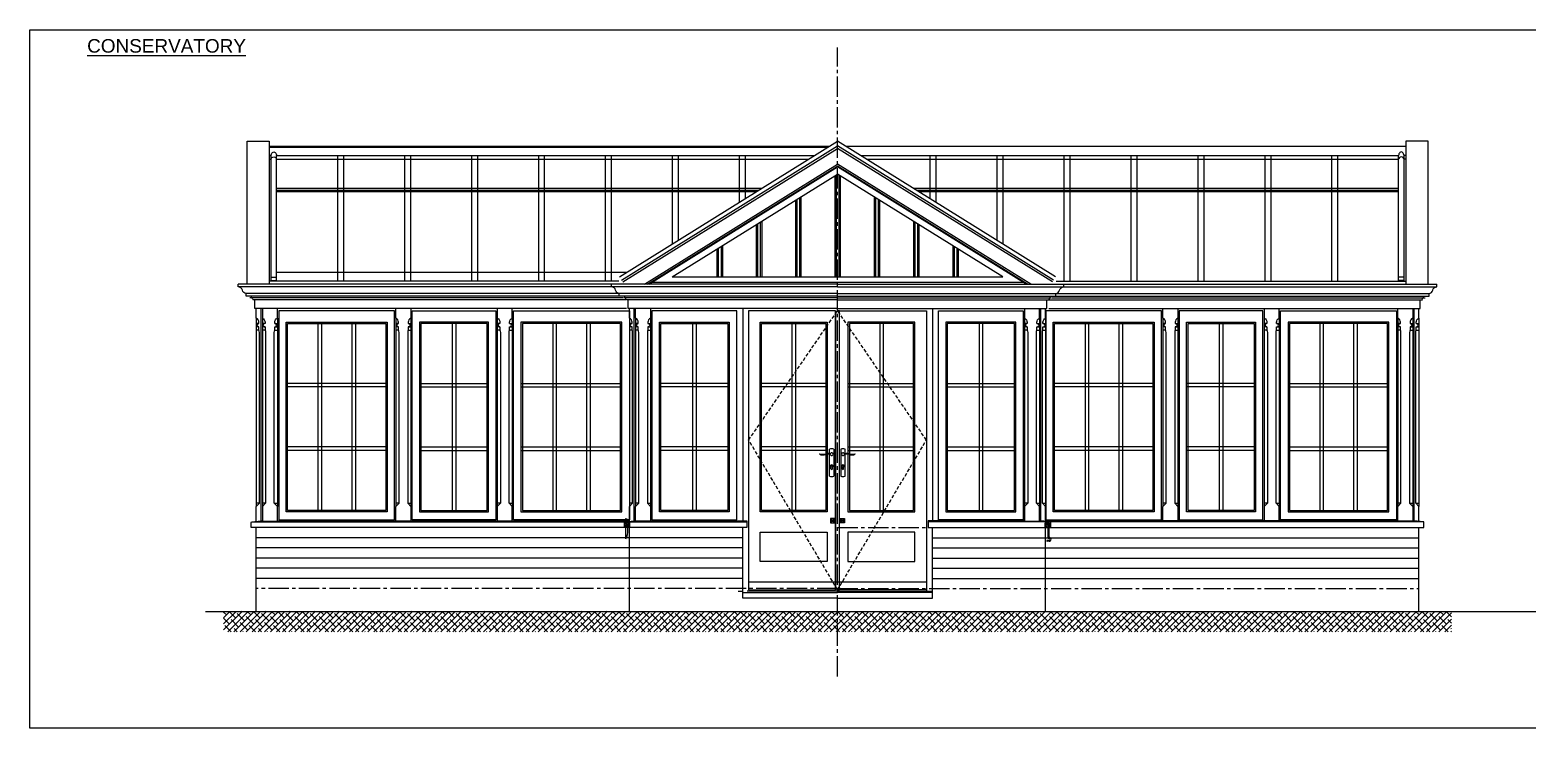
# Model space of a CAD drawing. Header units: millimetres. Extents: x -38686 to 870903, y -23218 to 232707.
# Drawn here: x 33233 to 44281, y 39289 to 44439 of the extents above; entities that cross this region are included whole.
import ezdxf

# ---------------------------------------------------------------- set-up
doc = ezdxf.new("R2010")
doc.units = ezdxf.units.MM
doc.header["$LTSCALE"] = 10
doc.linetypes.add('CENTER2', pattern=[1.125, 0.75, -0.125, 0.125, -0.125])
doc.linetypes.add('HIDDEN', pattern=[0.375, 0.25, -0.125])
for name, color, linetype in [('03 - Datum', 11, 'CENTER2'), ('40 - Detail Outline', 142, 'Continuous'), ('41 - Detail', 7, 'Continuous')]:
    doc.layers.add(name, color=color, linetype=linetype)
doc.styles.add('1-20', font='romans.shx', dxfattribs={"width": 0.8, "height": 35})
pattern_1 = [(45, (-743.913, -11468.197), (-22.45064, 22.45064), []), (135, (-743.913, -11468.197), (-67.351921, 22.45064), [79.375, -47.625])]

msp = doc.modelspace()

# ---------------------------------------------------------------- hatches: boundary and pattern name
at = {"layer": '41 - Detail', "transparency": 33554687}
h = msp.add_hatch(dxfattribs=at)
h.set_pattern_fill('ANSI38', color=251, scale=10, style=0)
h.set_pattern_definition(pattern_1)
h.paths.add_polyline_path([(39192.706, 40149.029), (39192.706, 39999.029), (34662.216, 39999.029), (34662.216, 40149.029)])
h = msp.add_hatch(dxfattribs=at)
h.set_pattern_fill('ANSI38', color=251, scale=10, style=0)
h.set_pattern_definition(pattern_1)
h.paths.add_polyline_path([(39192.706, 40149.029), (39192.706, 39999.029), (43723.197, 39999.029), (43723.197, 40149.029)])

# ---------------------------------------------------------------- linework, layer by layer
at = {"layer": '03 - Datum', "ltscale": 20, "transparency": 33554687}
for p, q in [((39192.706, 40768.029), (43481.706, 40768.029)), ((39192.706, 40318.029), (34903.707, 40318.029)), ((39192.706, 40318.029), (43481.706, 40318.029))]:
    msp.add_line(p, q, dxfattribs=at)
msp.add_lwpolyline([(39192.706, 39669.816), (39192.706, 44310.515)], dxfattribs=at)
at = {"layer": '40 - Detail Outline', "ltscale": 10, "transparency": 33554687}
for p, q in [((39131.786, 43580.197), (34998.522, 43580.197)), ((37583.477, 42618.677), (39192.706, 43618.029)), ((40801.936, 42618.677), (39192.706, 43618.029)), ((43386.89, 43580.197), (39253.626, 43580.197)), ((37523.706, 42564.029), (34769.706, 42564.029)), ((39192.706, 42543.729), (37523.706, 42543.729)), ((39192.706, 42543.729), (40861.706, 42543.729)), ((40861.706, 42564.029), (43615.706, 42564.029)), ((37619.706, 40768.029), (34903.707, 40768.029)), ((38524.379, 40768.029), (37657.707, 40768.029)), ((38524.379, 40817.167), (38524.379, 40768.029)), ((39861.033, 40817.167), (39861.033, 40768.029)), ((39861.033, 40768.029), (40727.706, 40768.029)), ((40765.706, 40768.029), (43481.706, 40768.029))]:
    msp.add_line(p, q, dxfattribs=at)
at = {"layer": '40 - Detail Outline', "color": 250, "ltscale": 10, "transparency": 33554687}
for p, q in [((39119.39, 43572.498), (34998.522, 43572.498)), ((38631.953, 43269.794), (35052.707, 43269.794)), ((38609.409, 43255.794), (35052.707, 43255.794)), ((38593.307, 43245.794), (35052.707, 43245.794)), ((43332.706, 43269.794), (39753.459, 43269.794)), ((43332.706, 43255.794), (39776.003, 43255.794)), ((43332.706, 43245.794), (39792.106, 43245.794)), ((37634.266, 42650.218), (35052.707, 42650.218)), ((37609.706, 42463.029), (34856.706, 42463.029)), ((37630.706, 42447.029), (34876.706, 42447.029)), ((40754.706, 42447.029), (43508.706, 42447.029)), ((40775.706, 42463.029), (43528.706, 42463.029)), ((34922.873, 42273.029), (34903.706, 42273.029)), ((34922.873, 42250.029), (34903.706, 42250.029)), ((34922.873, 42225.112), (34903.706, 42225.112)), ((34967.873, 42273.029), (34948.707, 42273.029)), ((34967.873, 42250.029), (34948.707, 42250.029)), ((34967.873, 42225.112), (34948.707, 42225.112)), ((35039.54, 42273.029), (35058.707, 42273.029)), ((35039.54, 42250.029), (35058.707, 42250.029)), ((35039.54, 42225.112), (35058.707, 42225.112)), ((43345.872, 42273.029), (43326.706, 42273.029)), ((43345.872, 42250.029), (43326.706, 42250.029)), ((43345.872, 42225.112), (43326.706, 42225.112)), ((43417.539, 42273.029), (43436.706, 42273.029)), ((43417.539, 42250.029), (43436.706, 42250.029)), ((43417.539, 42225.112), (43436.706, 42225.112)), ((43462.54, 42273.029), (43481.706, 42273.029)), ((43462.54, 42250.029), (43481.706, 42250.029)), ((43462.54, 42225.112), (43481.706, 42225.112)), ((34926.706, 40947.106), (34903.706, 40947.106)), ((34971.706, 40947.106), (34948.706, 40947.106)), ((35035.707, 40947.106), (35058.707, 40947.106)), ((43349.706, 40947.106), (43326.706, 40947.106)), ((43413.706, 40947.106), (43436.706, 40947.106)), ((43458.706, 40947.106), (43481.706, 40947.106))]:
    msp.add_line(p, q, dxfattribs=at)
at = {"layer": '40 - Detail Outline', "color": 252, "ltscale": 10, "transparency": 33554687}
for p, q in [((37599.198, 42593.361), (39192.706, 43582.95)), ((37607.1, 42580.636), (39192.706, 43565.318)), ((40786.215, 42593.361), (39192.706, 43582.95)), ((40778.312, 42580.636), (39192.706, 43565.318)), ((37767.106, 42564.029), (39192.706, 43449.345)), ((37790.8, 42564.029), (39192.706, 43434.631)), ((37800.278, 42564.029), (39192.706, 43428.745)), ((40618.306, 42564.029), (39192.706, 43449.345)), ((40594.612, 42564.029), (39192.706, 43434.631)), ((40585.135, 42564.029), (39192.706, 43428.745)), ((39172.706, 43363.565), (39172.706, 42618.677)), ((39212.706, 43363.565), (39212.706, 42618.677)), ((38922.706, 43208.312), (38922.706, 42618.677)), ((39462.706, 43208.312), (39462.706, 42618.677)), ((38882.706, 43183.472), (38882.706, 42618.677)), ((39502.706, 43183.472), (39502.706, 42618.677)), ((38592.706, 43003.378), (38592.706, 42618.677)), ((38632.706, 43028.219), (38632.706, 42618.677)), ((39752.706, 43028.219), (39752.706, 42618.677)), ((39792.706, 43003.378), (39792.706, 42618.677)), ((38302.706, 42823.284), (38302.706, 42618.677)), ((38342.706, 42848.125), (38342.706, 42618.677)), ((40042.706, 42848.125), (40042.706, 42618.677)), ((40082.706, 42823.284), (40082.706, 42618.677)), ((35032.707, 42588.376), (35032.707, 42584.788)), ((37823.139, 42578.226), (40562.273, 42578.226)), ((43352.706, 42588.376), (43352.706, 42584.788)), ((39192.706, 42474.529), (37609.706, 42474.529)), ((39192.706, 42474.529), (40775.706, 42474.529)), ((39177.497, 42368.029), (39177.497, 40309.199)), ((34903.706, 42311.841), (34903.706, 40924.106)), ((34948.707, 42311.841), (34948.706, 40924.106)), ((35058.707, 42311.841), (35058.707, 40924.106)), ((35952.871, 42273.029), (35933.704, 42273.029)), ((35952.871, 42250.029), (35933.704, 42250.029)), ((35952.871, 42225.112), (35933.704, 42225.112)), ((36024.537, 42273.029), (36043.704, 42273.029)), ((36024.537, 42250.029), (36043.704, 42250.029)), ((36024.537, 42225.112), (36043.704, 42225.112)), ((36700.876, 42273.029), (36681.709, 42273.029)), ((36700.876, 42250.029), (36681.709, 42250.029)), ((36700.876, 42225.112), (36681.709, 42225.112)), ((36772.542, 42273.029), (36791.708, 42273.029)), ((36772.542, 42250.029), (36791.708, 42250.029)), ((36772.542, 42225.112), (36791.708, 42225.112)), ((37676.873, 42273.029), (37657.706, 42273.029)), ((37676.873, 42250.029), (37657.706, 42250.029)), ((37676.873, 42225.112), (37657.706, 42225.112)), ((37721.873, 42273.029), (37702.707, 42273.029)), ((37721.873, 42250.029), (37702.707, 42250.029)), ((37721.873, 42225.112), (37702.707, 42225.112)), ((37793.54, 42273.029), (37812.706, 42273.029)), ((37793.54, 42250.029), (37812.706, 42250.029)), ((37793.54, 42225.112), (37812.706, 42225.112)), ((40591.873, 42273.029), (40572.706, 42273.029)), ((40591.873, 42250.029), (40572.706, 42250.029)), ((40591.873, 42225.112), (40572.706, 42225.112)), ((40663.539, 42273.029), (40682.706, 42273.029)), ((40663.539, 42250.029), (40682.706, 42250.029)), ((40663.539, 42225.112), (40682.706, 42225.112)), ((40708.54, 42273.029), (40727.706, 42273.029)), ((40708.54, 42250.029), (40727.706, 42250.029)), ((40708.54, 42225.112), (40727.706, 42225.112)), ((41612.871, 42273.029), (41593.704, 42273.029)), ((41612.871, 42250.029), (41593.704, 42250.029)), ((41612.871, 42225.112), (41593.704, 42225.112)), ((41684.537, 42273.029), (41703.703, 42273.029)), ((41684.537, 42250.029), (41703.703, 42250.029)), ((41684.537, 42225.112), (41703.703, 42225.112)), ((42360.875, 42273.029), (42341.709, 42273.029)), ((42360.875, 42250.029), (42341.709, 42250.029)), ((42360.875, 42225.112), (42341.709, 42225.112)), ((42432.541, 42273.029), (42451.708, 42273.029)), ((42432.541, 42250.029), (42451.708, 42250.029)), ((42432.541, 42225.112), (42451.708, 42225.112)), ((43326.706, 42311.841), (43326.706, 40924.106)), ((43436.706, 42311.841), (43436.706, 40924.106)), ((43481.706, 42311.841), (43481.706, 40924.106)), ((35956.704, 40947.106), (35933.704, 40947.106)), ((36020.704, 40947.106), (36043.704, 40947.106)), ((36704.709, 40947.106), (36681.709, 40947.106)), ((36768.709, 40947.106), (36791.709, 40947.106)), ((37680.706, 40947.106), (37657.706, 40947.106)), ((37725.707, 40947.106), (37702.707, 40947.106)), ((37789.707, 40947.106), (37812.707, 40947.106)), ((40595.706, 40947.106), (40572.706, 40947.106)), ((40659.706, 40947.106), (40682.706, 40947.106)), ((40704.706, 40947.106), (40727.706, 40947.106)), ((41616.704, 40947.106), (41593.704, 40947.106)), ((41680.704, 40947.106), (41703.704, 40947.106)), ((42364.708, 40947.106), (42341.708, 40947.106)), ((42428.708, 40947.106), (42451.708, 40947.106)), ((37812.707, 40817.167), (38524.379, 40817.167)), ((40572.706, 40817.167), (39861.033, 40817.167)), ((38458.706, 40297.562), (38492.706, 40297.562)), ((39192.706, 40297.562), (38526.706, 40297.562)), ((39192.706, 40297.562), (39858.706, 40297.562)), ((39832.706, 40297.562), (39892.706, 40297.562))]:
    msp.add_line(p, q, dxfattribs=at)
at = {"layer": '40 - Detail Outline', "color": 7, "ltscale": 10, "transparency": 33554687}
for p, q in [((34998.521, 43484.911), (35012.707, 43484.911)), ((35052.707, 43484.911), (38978.35, 43484.911)), ((39407.062, 43484.911), (43332.706, 43484.911)), ((43386.891, 43484.911), (43372.706, 43484.911)), ((37973.232, 42618.677), (39192.706, 43375.986)), ((40412.18, 42618.677), (39192.706, 43375.986)), ((37523.706, 42543.729), (34769.706, 42543.729)), ((37579.248, 42584.788), (34998.522, 42584.803)), ((35012.707, 42614.543), (35052.707, 42614.543)), ((35012.707, 42590.177), (35052.707, 42590.177)), ((37973.232, 42618.677), (40412.18, 42618.677)), ((40806.165, 42584.788), (43386.89, 42584.803)), ((40861.706, 42543.729), (43615.706, 42543.729)), ((43372.706, 42614.543), (43332.706, 42614.543)), ((43372.706, 42590.177), (43332.706, 42590.177)), ((39192.706, 42493.972), (37582.206, 42493.972)), ((39192.706, 42493.972), (40803.206, 42493.972))]:
    msp.add_line(p, q, dxfattribs=at)
at = {"layer": '40 - Detail Outline', "color": 9, "ltscale": 10, "transparency": 33554687}
for p, q in [((34998.522, 43511.629), (35012.707, 43511.629)), ((35012.707, 42588.376), (35012.707, 43511.629)), ((35052.707, 43511.629), (39021.374, 43511.629)), ((35052.707, 42588.376), (35052.707, 43511.629)), ((39364.039, 43511.629), (43332.706, 43511.629)), ((43332.706, 42588.376), (43332.706, 43511.629)), ((43386.891, 43511.629), (43372.706, 43511.629)), ((43372.706, 42588.376), (43372.706, 43511.629)), ((35012.707, 42588.376), (35052.707, 42588.376)), ((43372.706, 42588.376), (43332.706, 42588.376)), ((37582.206, 42493.972), (34828.206, 42493.972)), ((40803.206, 42493.972), (43557.206, 42493.972)), ((37634.706, 42383.029), (34938.706, 42383.029)), ((39192.706, 42383.029), (37692.706, 42383.029)), ((39192.706, 42383.029), (40692.706, 42383.029)), ((40750.706, 42383.029), (43446.706, 42383.029)), ((35933.704, 42311.841), (35933.704, 40924.106)), ((36043.704, 42311.841), (36043.704, 40924.106)), ((36681.709, 42311.841), (36681.709, 40924.106)), ((36791.708, 42311.841), (36791.709, 40924.106)), ((37657.706, 42311.841), (37657.706, 40924.106)), ((37702.707, 42311.841), (37702.707, 40924.106)), ((37812.706, 42311.841), (37812.707, 40924.106)), ((40572.706, 42311.841), (40572.706, 40924.106)), ((40682.706, 42311.841), (40682.706, 40924.106)), ((40727.706, 42311.841), (40727.706, 40924.106)), ((41593.704, 42311.841), (41593.704, 40924.106)), ((41703.703, 42311.841), (41703.704, 40924.106)), ((42341.709, 42311.841), (42341.708, 40924.106)), ((42451.708, 42311.841), (42451.708, 40924.106)), ((38492.706, 40289.972), (39192.706, 40289.972)), ((39892.706, 40289.972), (39192.706, 40289.972))]:
    msp.add_line(p, q, dxfattribs=at)
at = {"layer": '40 - Detail Outline', "color": 251, "ltscale": 10, "transparency": 33554687}
for p, q in [((39182.706, 43369.776), (39182.706, 42618.677)), ((39202.706, 43369.776), (39202.706, 42618.677)), ((38912.706, 43202.102), (38912.706, 42618.677)), ((39472.706, 43202.102), (39472.706, 42618.677)), ((38892.706, 43189.682), (38892.706, 42618.677)), ((39492.706, 43189.682), (39492.706, 42618.677)), ((38602.706, 43009.588), (38602.706, 42618.677)), ((38622.706, 43022.008), (38622.706, 42618.677)), ((39762.706, 43022.008), (39762.706, 42618.677)), ((39782.706, 43009.588), (39782.706, 42618.677)), ((38312.706, 42829.494), (38312.706, 42618.677)), ((38332.706, 42841.915), (38332.706, 42618.677)), ((40052.706, 42841.915), (40052.706, 42618.677)), ((40072.706, 42829.494), (40072.706, 42618.677)), ((37582.206, 42474.529), (34855.706, 42474.529)), ((39192.706, 42463.029), (37614.706, 42463.029)), ((39192.706, 42447.029), (37634.706, 42447.029)), ((39192.706, 42463.029), (40770.706, 42463.029)), ((39192.706, 42447.029), (40750.706, 42447.029)), ((40803.206, 42474.529), (43529.706, 42474.529)), ((35868.704, 41831.01), (35123.706, 41831.01)), ((35868.704, 41805.01), (35123.706, 41805.01)), ((36108.704, 41831.01), (36616.709, 41831.01)), ((36108.704, 41805.01), (36616.709, 41805.01)), ((36856.709, 41831.01), (37601.707, 41831.01)), ((36856.709, 41805.01), (37601.707, 41805.01)), ((38393.706, 41831.01), (37877.707, 41831.01)), ((38393.706, 41805.01), (37877.707, 41805.01)), ((39115.706, 41831.01), (38621.706, 41831.01)), ((39115.706, 41805.01), (38621.706, 41805.01)), ((39269.706, 41831.01), (39763.706, 41831.01)), ((39269.706, 41805.01), (39763.706, 41805.01)), ((39991.706, 41831.01), (40507.706, 41831.01)), ((39991.706, 41805.01), (40507.706, 41805.01)), ((41528.704, 41831.01), (40783.706, 41831.01)), ((41528.704, 41805.01), (40783.706, 41805.01)), ((42276.708, 41831.01), (41768.704, 41831.01)), ((42276.708, 41805.01), (41768.704, 41805.01)), ((42516.708, 41831.01), (43261.706, 41831.01)), ((42516.708, 41805.01), (43261.706, 41805.01)), ((35868.704, 41362.993), (35123.706, 41362.993)), ((35868.704, 41336.993), (35123.706, 41336.993)), ((36108.704, 41362.993), (36616.709, 41362.993)), ((36108.704, 41336.993), (36616.709, 41336.993)), ((36856.709, 41362.993), (37601.707, 41362.993)), ((36856.709, 41336.993), (37601.707, 41336.993)), ((38393.706, 41362.993), (37877.707, 41362.993)), ((38393.706, 41336.993), (37877.707, 41336.993)), ((39115.706, 41362.993), (38621.706, 41362.993)), ((39115.706, 41336.993), (38621.706, 41336.993)), ((39269.706, 41362.993), (39763.706, 41362.993)), ((39269.706, 41336.993), (39763.706, 41336.993)), ((39991.706, 41362.993), (40507.706, 41362.993)), ((39991.706, 41336.993), (40507.706, 41336.993)), ((41528.704, 41362.993), (40783.706, 41362.993)), ((41528.704, 41336.993), (40783.706, 41336.993)), ((42276.708, 41362.993), (41768.704, 41362.993)), ((42276.708, 41336.993), (41768.704, 41336.993)), ((42516.708, 41362.993), (43261.706, 41362.993)), ((42516.708, 41336.993), (43261.706, 41336.993)), ((38492.706, 40693.029), (34903.707, 40693.029)), ((39892.706, 40693.029), (43481.706, 40693.029)), ((38492.706, 40618.029), (34903.707, 40618.029)), ((39892.706, 40618.029), (43481.706, 40618.029)), ((38492.706, 40543.029), (34903.707, 40543.029)), ((38492.706, 40468.029), (34903.707, 40468.029)), ((39892.706, 40543.029), (43481.706, 40543.029)), ((39892.706, 40468.029), (43481.706, 40468.029)), ((38492.706, 40393.029), (34903.707, 40393.029)), ((38536.706, 40368.029), (39848.706, 40368.029)), ((39892.706, 40393.029), (43481.706, 40393.029))]:
    msp.add_line(p, q, dxfattribs=at)
at = {"layer": '40 - Detail Outline', "color": 5, "ltscale": 10, "transparency": 33554687}
for q in [(37523.706, 42564.029), (40861.706, 42564.029)]:
    msp.add_line((39192.706, 42564.029), q, dxfattribs=at)
at = {"layer": '40 - Detail Outline', "color": 252, "transparency": 33554687}
for p, q in [((39059.196, 41308.389), (39060.964, 41313.066)), ((39144.196, 41201.199), (39144.196, 41214.716)), ((39154.196, 41201.199), (39154.196, 41214.716)), ((39227.635, 41201.199), (39227.635, 41214.716)), ((39237.635, 41201.199), (39237.635, 41214.716)), ((39322.635, 41308.389), (39320.867, 41313.066))]:
    msp.add_line(p, q, dxfattribs=at)
at = {"layer": '40 - Detail Outline', "color": 4, "ltscale": 10, "transparency": 33554687}
msp.add_line((34529.225, 40149.029), (50700.528, 40149.029), dxfattribs=at)
at = {"layer": '40 - Detail Outline', "ltscale": 10}
msp.add_lwpolyline([(33233.127, 44439.066), (51262.038, 44439.066), (51262.038, 39288.844), (33233.127, 39288.844)], close=True, dxfattribs=at)
at = {"layer": '40 - Detail Outline', "ltscale": 10, "transparency": 33554687}
for points in [[(34834.906, 42564.029), (34834.922, 43618.029), (34998.522, 43618.029), (34998.522, 42564.029)], [(43550.506, 42564.029), (43550.49, 43618.029), (43386.89, 43618.029), (43386.89, 42564.029)], [(39192.706, 40248.029), (38492.706, 40248.029), (38492.706, 40768.029)], [(39192.706, 40248.029), (38492.706, 40248.029), (38492.706, 40768.029)], [(39192.706, 40248.029), (39892.706, 40248.029), (39892.706, 40768.029)]]:
    msp.add_lwpolyline(points, dxfattribs=at)
at = {"layer": '40 - Detail Outline', "color": 251, "ltscale": 10, "transparency": 33554687}
for points in [[(35502.707, 43511.629), (35502.707, 42584.8)], [(35546.707, 43511.629), (35546.707, 42584.8)], [(35996.707, 43511.629), (35996.707, 42584.797)], [(36040.707, 43511.629), (36040.707, 42584.797)], [(36490.707, 43511.629), (36490.707, 42584.8)], [(36534.707, 43511.629), (36534.707, 42584.8)], [(36984.707, 43511.629), (36984.707, 42584.797)], [(37028.707, 43511.629), (37028.707, 42584.797)], [(37478.707, 43511.629), (37478.707, 42584.8)], [(37522.707, 43511.629), (37522.707, 42584.8)], [(37972.707, 43511.629), (37972.707, 42860.393)], [(38016.707, 43511.629), (38016.707, 42887.718)], [(38466.707, 43511.629), (38466.707, 43167.174)], [(38510.707, 43511.629), (38510.707, 43194.498)], [(39874.706, 43511.629), (39874.706, 43194.498)], [(39918.706, 43511.629), (39918.706, 43167.174)], [(40368.706, 43511.629), (40368.706, 42887.718)], [(40412.706, 43511.629), (40412.706, 42860.393)], [(40862.706, 43511.629), (40862.706, 42584.8)], [(40906.706, 43511.629), (40906.706, 42584.8)], [(41356.706, 43511.629), (41356.706, 42584.797)], [(41400.706, 43511.629), (41400.706, 42584.797)], [(41850.706, 43511.629), (41850.706, 42584.8)], [(41894.706, 43511.629), (41894.706, 42584.8)], [(42344.706, 43511.629), (42344.706, 42584.797)], [(42388.706, 43511.629), (42388.706, 42584.797)], [(42838.706, 43511.629), (42838.706, 42584.8)], [(42882.706, 43511.629), (42882.706, 42584.8)], [(38492.706, 42383.029), (38492.706, 40817.167)], [(39892.706, 42383.029), (39892.706, 40817.167)], [(35358.704, 42283.029), (35358.704, 40894.976)], [(35384.704, 42283.029), (35384.704, 40894.976)], [(35608.704, 42283.029), (35608.704, 40894.976)], [(35634.704, 42283.029), (35634.704, 40894.976)], [(36349.706, 42283.029), (36349.706, 40894.976)], [(36375.706, 42283.029), (36375.706, 40894.976)], [(37090.709, 42283.029), (37090.709, 40894.976)], [(37116.709, 42283.029), (37116.709, 40894.976)], [(37340.709, 42283.029), (37340.709, 40894.976)], [(37366.709, 42283.029), (37366.709, 40894.976)], [(38122.706, 42283.029), (38122.706, 40894.976)], [(38148.706, 42283.029), (38148.706, 40894.976)], [(38855.706, 42283.029), (38855.706, 40894.976)], [(38881.706, 42283.029), (38881.706, 40894.976)], [(39503.706, 42283.029), (39503.706, 40894.976)], [(39529.706, 42283.029), (39529.706, 40894.976)], [(40236.706, 42283.029), (40236.706, 40894.976)], [(40262.706, 42283.029), (40262.706, 40894.976)], [(41018.704, 42283.029), (41018.704, 40894.976)], [(41044.704, 42283.029), (41044.704, 40894.976)], [(41268.704, 42283.029), (41268.704, 40894.976)], [(41294.704, 42273.029), (41294.704, 40894.976)], [(42009.706, 42283.029), (42009.706, 40894.976)], [(42035.706, 42283.029), (42035.706, 40894.976)], [(42776.708, 42283.029), (42776.708, 40894.976)], [(43000.708, 42283.029), (43000.708, 40894.976)], [(43026.708, 42283.029), (43026.708, 40894.976)]]:
    msp.add_lwpolyline(points, dxfattribs=at)
at = {"layer": '40 - Detail Outline', "ltscale": 10, "transparency": 33554687}
for points in [[(34903.707, 40149.029), (34903.707, 40768.029), (34865.706, 40768.029), (34865.706, 40806.199, -0.388878732), (34870.27, 40811.18), (34938.706, 40817.167), (34938.706, 42383.029), (34893.706, 42383.029), (34893.706, 42447.029, -0.468664198), (34873.706, 42463.029), (34868.706, 42463.029), (34868.706, 42474.529), (34828.206, 42474.529), (34828.206, 42493.972, -0.309058138), (34800.987, 42518.652, 0.34133595), (34769.706, 42543.729), (34769.706, 42564.029)], [(43481.706, 40149.029), (43481.706, 40768.029), (43519.706, 40768.029), (43519.706, 40806.199, 0.388878732), (43515.142, 40811.18), (43446.706, 40817.167), (43446.706, 42383.029), (43491.706, 42383.029), (43491.706, 42447.029, 0.468664198), (43511.706, 42463.029), (43516.706, 42463.029), (43516.706, 42474.529), (43557.206, 42474.529), (43557.206, 42493.972, 0.309058138), (43584.426, 42518.652, -0.34133595), (43615.706, 42543.729), (43615.706, 42564.029)]]:
    msp.add_lwpolyline(points, format="xyb", dxfattribs=at)
at = {"layer": '40 - Detail Outline', "color": 5, "ltscale": 10, "transparency": 33554687}
for points in [[(37657.707, 40149.029), (37657.707, 40768.029), (37619.706, 40768.029), (37619.706, 40806.199, -0.388878732), (37624.27, 40811.18), (37692.706, 40817.167), (37692.706, 42383.029), (37647.706, 42383.029), (37647.706, 42447.029, -0.468664198), (37627.706, 42463.029), (37622.706, 42463.029), (37622.706, 42474.529), (37582.206, 42474.529), (37582.206, 42493.972, -0.309058138), (37554.987, 42518.652, 0.34133595), (37523.706, 42543.729), (37523.706, 42564.029)], [(40727.706, 40149.029), (40727.706, 40768.029), (40765.706, 40768.029), (40765.706, 40806.199, 0.388878732), (40761.142, 40811.18), (40692.706, 40817.167), (40692.706, 42383.029), (40737.706, 42383.029), (40737.706, 42447.029, 0.468664198), (40757.706, 42463.029), (40762.706, 42463.029), (40762.706, 42474.529), (40803.206, 42474.529), (40803.206, 42493.972, 0.309058138), (40830.426, 42518.652, -0.34133595), (40861.706, 42543.729), (40861.706, 42564.029)]]:
    msp.add_lwpolyline(points, format="xyb", dxfattribs=at)
at = {"layer": '40 - Detail Outline', "color": 9, "ltscale": 10, "transparency": 33554687}
for points in [[(34903.706, 40814.105), (34903.706, 40924.106), (34926.706, 40947.106), (34926.706, 42208.064, 0.111042883), (34922.873, 42225.112), (34922.873, 42250.029), (34919.998, 42250.029, -1), (34919.998, 42273.029), (34922.873, 42273.029), (34922.873, 42282.612, 0.298629622), (34903.706, 42311.841), (34903.706, 42383.029)], [(34948.707, 42383.029), (34948.707, 42311.841, -0.298629622), (34967.873, 42282.612), (34967.873, 42273.029), (34964.998, 42273.029, 1), (34964.998, 42250.029), (34967.873, 42250.029), (34967.873, 42225.112, -0.111042883), (34971.707, 42208.064), (34971.706, 40947.106), (34948.706, 40924.106), (34948.706, 40814.105), (35058.707, 40814.105), (35058.707, 40924.106), (35035.707, 40947.106), (35035.707, 42208.064, -0.111042883), (35039.54, 42225.112), (35039.54, 42250.029), (35042.415, 42250.029, 1), (35042.415, 42273.029), (35039.54, 42273.029), (35039.54, 42282.612, -0.298629622), (35058.707, 42311.841), (35058.707, 42383.029)], [(43436.706, 42383.029), (43436.706, 42311.841, 0.298629622), (43417.539, 42282.612), (43417.539, 42273.029), (43420.414, 42273.029, -1), (43420.414, 42250.029), (43417.539, 42250.029), (43417.539, 42225.112, 0.111042883), (43413.706, 42208.064), (43413.706, 40947.106), (43436.706, 40924.106), (43436.706, 40814.105), (43326.706, 40814.105), (43326.706, 40924.106), (43349.706, 40947.106), (43349.706, 42208.064, 0.111042883), (43345.872, 42225.112), (43345.872, 42250.029), (43342.997, 42250.029, -1), (43342.997, 42273.029), (43345.872, 42273.029), (43345.872, 42282.612, 0.298629622), (43326.706, 42311.841), (43326.706, 42383.029)], [(43481.706, 40814.105), (43481.706, 40924.106), (43458.706, 40947.106), (43458.706, 42208.064, -0.111042883), (43462.54, 42225.112), (43462.54, 42250.029), (43465.415, 42250.029, 1), (43465.415, 42273.029), (43462.54, 42273.029), (43462.54, 42282.612, -0.298629622), (43481.706, 42311.841), (43481.706, 42383.029)]]:
    msp.add_lwpolyline(points, format="xyb", dxfattribs=at)
for points in [[(35923.704, 42368.029), (35068.706, 42368.029), (35068.706, 40824.976), (35923.704, 40824.976)], [(36053.704, 42368.029), (36671.709, 42368.029), (36671.709, 40824.976), (36053.704, 40824.976)], [(36801.709, 42368.029), (37656.707, 42368.029), (37656.707, 40824.976), (36801.709, 40824.976)], [(41583.704, 42368.029), (40728.706, 42368.029), (40728.706, 40824.976), (41583.704, 40824.976)], [(42331.708, 42368.029), (41713.704, 42368.029), (41713.704, 40824.976), (42331.708, 40824.976)], [(42461.708, 42368.029), (43316.706, 42368.029), (43316.706, 40824.976), (42461.708, 40824.976)]]:
    msp.add_lwpolyline(points, close=True, dxfattribs=at)
at = {"layer": '40 - Detail Outline', "color": 7, "ltscale": 10, "transparency": 33554687}
for points in [[(36043.704, 42383.029), (36043.704, 42311.841, 0.298629622), (36024.537, 42282.612), (36024.537, 42273.029), (36027.412, 42273.029, -1), (36027.412, 42250.029), (36024.537, 42250.029), (36024.537, 42225.112, 0.111042883), (36020.704, 42208.064), (36020.704, 40947.106), (36043.704, 40924.106), (36043.704, 40814.105), (35933.704, 40814.105), (35933.704, 40924.106), (35956.704, 40947.106), (35956.704, 42208.064, 0.111042883), (35952.871, 42225.112), (35952.871, 42250.029), (35949.996, 42250.029, -1), (35949.996, 42273.029), (35952.871, 42273.029), (35952.871, 42282.612, 0.298629622), (35933.704, 42311.841), (35933.704, 42383.029)], [(36681.709, 42383.029), (36681.709, 42311.841, -0.298629622), (36700.876, 42282.612), (36700.876, 42273.029), (36698.001, 42273.029, 1), (36698.001, 42250.029), (36700.876, 42250.029), (36700.876, 42225.112, -0.111042883), (36704.709, 42208.064), (36704.709, 40947.106), (36681.709, 40924.106), (36681.709, 40814.105), (36791.709, 40814.105), (36791.709, 40924.106), (36768.709, 40947.106), (36768.708, 42208.064, -0.111042883), (36772.542, 42225.112), (36772.542, 42250.029), (36775.417, 42250.029, 1), (36775.417, 42273.029), (36772.542, 42273.029), (36772.542, 42282.612, -0.298629622), (36791.708, 42311.841), (36791.708, 42383.029)], [(37657.706, 40814.105), (37657.706, 40924.106), (37680.706, 40947.106), (37680.706, 42208.064, 0.111042883), (37676.873, 42225.112), (37676.873, 42250.029), (37673.998, 42250.029, -1), (37673.998, 42273.029), (37676.873, 42273.029), (37676.873, 42282.612, 0.298629622), (37657.706, 42311.841), (37657.706, 42383.029)], [(37812.706, 42383.029), (37812.706, 42311.841, 0.298629622), (37793.54, 42282.612), (37793.54, 42273.029), (37796.415, 42273.029, -1), (37796.415, 42250.029), (37793.54, 42250.029), (37793.54, 42225.112, 0.111042883), (37789.706, 42208.064), (37789.707, 40947.106), (37812.707, 40924.106), (37812.707, 40814.105), (37702.707, 40814.105), (37702.707, 40924.106), (37725.707, 40947.106), (37725.707, 42208.064, 0.111042883), (37721.873, 42225.112), (37721.873, 42250.029), (37718.998, 42250.029, -1), (37718.998, 42273.029), (37721.873, 42273.029), (37721.873, 42282.612, 0.298629622), (37702.707, 42311.841), (37702.707, 42383.029)], [(40572.706, 42383.029), (40572.706, 42311.841, -0.298629622), (40591.873, 42282.612), (40591.873, 42273.029), (40588.998, 42273.029, 1), (40588.998, 42250.029), (40591.873, 42250.029), (40591.873, 42225.112, -0.111042883), (40595.706, 42208.064), (40595.706, 40947.106), (40572.706, 40924.106), (40572.706, 40814.105), (40682.706, 40814.105), (40682.706, 40924.106), (40659.706, 40947.106), (40659.706, 42208.064, -0.111042883), (40663.539, 42225.112), (40663.539, 42250.029), (40666.414, 42250.029, 1), (40666.414, 42273.029), (40663.539, 42273.029), (40663.539, 42282.612, -0.298629622), (40682.706, 42311.841), (40682.706, 42383.029)], [(40727.706, 40814.105), (40727.706, 40924.106), (40704.706, 40947.106), (40704.706, 42208.064, -0.111042883), (40708.54, 42225.112), (40708.54, 42250.029), (40711.415, 42250.029, 1), (40711.415, 42273.029), (40708.54, 42273.029), (40708.54, 42282.612, -0.298629622), (40727.706, 42311.841), (40727.706, 42383.029)], [(41703.703, 42383.029), (41703.703, 42311.841, 0.298629622), (41684.537, 42282.612), (41684.537, 42273.029), (41687.412, 42273.029, -1), (41687.412, 42250.029), (41684.537, 42250.029), (41684.537, 42225.112, 0.111042883), (41680.703, 42208.064), (41680.704, 40947.106), (41703.704, 40924.106), (41703.704, 40814.105), (41593.704, 40814.105), (41593.704, 40924.106), (41616.704, 40947.106), (41616.704, 42208.064, 0.111042883), (41612.871, 42225.112), (41612.871, 42250.029), (41609.996, 42250.029, -1), (41609.996, 42273.029), (41612.871, 42273.029), (41612.871, 42282.612, 0.298629622), (41593.704, 42311.841), (41593.704, 42383.029)], [(42341.709, 42383.029), (42341.709, 42311.841, -0.298629622), (42360.875, 42282.612), (42360.875, 42273.029), (42358, 42273.029, 1), (42358, 42250.029), (42360.875, 42250.029), (42360.875, 42225.112, -0.111042883), (42364.709, 42208.064), (42364.708, 40947.106), (42341.708, 40924.106), (42341.708, 40814.105), (42451.708, 40814.105), (42451.708, 40924.106), (42428.708, 40947.106), (42428.708, 42208.064, -0.111042883), (42432.541, 42225.112), (42432.541, 42250.029), (42435.416, 42250.029, 1), (42435.416, 42273.029), (42432.541, 42273.029), (42432.541, 42282.612, -0.298629622), (42451.708, 42311.841), (42451.708, 42383.029)]]:
    msp.add_lwpolyline(points, format="xyb", dxfattribs=at)
for points in [[(38448.706, 42368.029), (37822.707, 42368.029), (37822.707, 40824.976), (38448.706, 40824.976)], [(39177.497, 42368.029), (38536.706, 42368.029), (38536.706, 40309.199), (39177.497, 40309.199)], [(39207.915, 42368.029), (39848.706, 42368.029), (39848.706, 40309.199), (39207.915, 40309.199)], [(39936.706, 42368.029), (40562.706, 42368.029), (40562.706, 40824.976), (39936.706, 40824.976)]]:
    msp.add_lwpolyline(points, close=True, dxfattribs=at)
at = {"layer": '40 - Detail Outline', "color": 252, "linetype": 'HIDDEN', "ltscale": 10, "transparency": 33554687}
for points in [[(39207.915, 40327.537), (39192.706, 40309.199), (38536.706, 41413.614), (39192.706, 42368.029)], [(39192.706, 42368.029), (39177.497, 42352.182)], [(39177.497, 40327.537), (39192.706, 40309.199), (39848.706, 41413.614), (39192.706, 42368.029)], [(39192.706, 42368.029), (39207.915, 42352.182)]]:
    msp.add_lwpolyline(points, dxfattribs=at)
at = {"layer": '40 - Detail Outline', "color": 7, "ltscale": 10, "transparency": 33554687}
for points in [[(39192.706, 40309.199), (39207.915, 40309.199), (39207.915, 42368.029), (39192.706, 42368.029)], [(39848.706, 40768.029), (39848.706, 40289.972)]]:
    msp.add_lwpolyline(points, dxfattribs=at)
at = {"layer": '40 - Detail Outline', "color": 251, "ltscale": 10, "transparency": 33554687}
for points in [[(35123.706, 42283.029), (35868.704, 42283.029), (35868.704, 40884.976), (35123.706, 40884.976)], [(35133.706, 42273.029), (35858.704, 42273.029), (35858.704, 40894.976), (35133.706, 40894.976)], [(36616.709, 42283.029), (36108.704, 42283.029), (36108.704, 40884.976), (36616.709, 40884.976)], [(36606.709, 42273.029), (36118.704, 42273.029), (36118.704, 40894.976), (36606.709, 40894.976)], [(37601.707, 42283.029), (36856.709, 42283.029), (36856.709, 40884.976), (37601.707, 40884.976)], [(37591.707, 42273.029), (36866.709, 42273.029), (36866.709, 40894.976), (37591.707, 40894.976)], [(37877.707, 42283.029), (38393.706, 42283.029), (38393.706, 40884.976), (37877.707, 40884.976)], [(38621.706, 42283.029), (39115.706, 42283.029), (39115.706, 40884.976), (38621.706, 40884.976)], [(38631.706, 42273.029), (39105.706, 42273.029), (39105.706, 40894.976), (38631.706, 40894.976)], [(39763.706, 42283.029), (39269.706, 42283.029), (39269.706, 40884.976), (39763.706, 40884.976)], [(39753.706, 42273.029), (39279.706, 42273.029), (39279.706, 40894.976), (39753.706, 40894.976)], [(40507.706, 42283.029), (39991.706, 42283.029), (39991.706, 40884.976), (40507.706, 40884.976)], [(40783.706, 42283.029), (41528.704, 42283.029), (41528.704, 40884.976), (40783.706, 40884.976)], [(40793.706, 42273.029), (41518.704, 42273.029), (41518.704, 40894.976), (40793.706, 40894.976)], [(41768.704, 42283.029), (42276.708, 42283.029), (42276.708, 40884.976), (41768.704, 40884.976)], [(41778.704, 42273.029), (42266.708, 42273.029), (42266.708, 40894.976), (41778.704, 40894.976)], [(43261.706, 42283.029), (42516.708, 42283.029), (42516.708, 40884.976), (43261.706, 40884.976)], [(43251.706, 42273.029), (42526.708, 42273.029), (42526.708, 40894.976), (43251.706, 40894.976)], [(38621.706, 40734.976), (39115.706, 40734.976), (39115.706, 40518.029), (38621.706, 40518.029)], [(39763.706, 40734.976), (39269.706, 40734.976), (39269.706, 40518.029), (39763.706, 40518.029)]]:
    msp.add_lwpolyline(points, close=True, dxfattribs=at)
at = {"layer": '40 - Detail Outline', "color": 252, "ltscale": 10, "transparency": 33554687}
for points in [[(37887.707, 42273.029), (38383.706, 42273.029), (38383.706, 40894.976), (37887.707, 40894.976)], [(40497.706, 42273.029), (40001.706, 42273.029), (40001.706, 40894.976), (40497.706, 40894.976)]]:
    msp.add_lwpolyline(points, close=True, dxfattribs=at)
at = {"layer": '40 - Detail Outline', "color": 9, "ltscale": 10, "transparency": 33554687}
for points in [[(42750.708, 42283.029), (42750.708, 40894.976)], [(34867.02, 40809.577), (37621.02, 40809.577)], [(37621.02, 40809.577), (38524.379, 40809.577)], [(40764.393, 40809.577), (39861.033, 40809.577)], [(43518.393, 40809.577), (40764.393, 40809.577)]]:
    msp.add_lwpolyline(points, dxfattribs=at)
at = {"layer": '40 - Detail Outline', "color": 252, "transparency": 33554687}
for points in [[(39134.196, 41311.653), (39134.196, 41347.199)], [(39164.196, 41347.199), (39164.196, 41146.199)], [(39217.635, 41347.199), (39217.635, 41146.199)], [(39247.635, 41311.653), (39247.635, 41347.199)], [(39134.196, 41146.199), (39134.196, 41306.419)], [(39247.635, 41146.199), (39247.635, 41306.419)]]:
    msp.add_lwpolyline(points, dxfattribs=at)
at = {"layer": '40 - Detail Outline', "color": 252, "ltscale": 10, "transparency": 33554687}
for points in [[(34938.706, 40817.167), (34948.706, 40817.167)], [(35058.707, 40817.167), (37657.706, 40817.167)], [(37692.706, 40817.167), (37702.707, 40817.167)], [(37692.706, 40817.167), (37702.707, 40817.167)], [(40692.706, 40817.167), (40682.706, 40817.167)], [(40692.706, 40817.167), (40682.706, 40817.167)], [(43326.706, 40817.167), (40727.706, 40817.167)], [(43446.706, 40817.167), (43436.706, 40817.167)]]:
    msp.add_lwpolyline(points, dxfattribs=at)
at = {"layer": '40 - Detail Outline', "color": 5, "ltscale": 10, "transparency": 33554687}
for points in [[(37657.707, 40149.029), (37657.707, 40768.029), (37638.457, 40768.029)], [(40727.706, 40149.029), (40727.706, 40768.029), (40746.956, 40768.029)]]:
    msp.add_lwpolyline(points, dxfattribs=at)
at = {"layer": '40 - Detail Outline', "color": 251, "transparency": 33554687}
for centre in [(39149.196, 41222.199), (39232.635, 41222.199)]:
    msp.add_circle(centre, 7, dxfattribs=at)
at = {"layer": '40 - Detail Outline', "color": 252, "transparency": 33554687}
for centre, radius, start, end in [((39149.196, 41291.949), 57.25, 74.8107133, 105.1892867), ((39149.196, 41309.199), 10, 213.7076441, 151.6033897), ((39232.635, 41291.949), 57.25, 74.8107133, 105.1892867), ((39232.635, 41309.199), 10, 28.3966103, 326.2923559), ((39085.075, 41376.85), 73.189, 249.292341, 285.2244622), ((39085.075, 41376.85), 68.189, 249.292341, 285.2244622), ((39119.529, 41261.589), 52.169, 73.2541839, 108.8424609), ((39119.529, 41261.589), 47.169, 63.0899394, 108.8424609), ((39136.001, 41316.333), 5, 253.2541839, 331.6033897), ((39149.196, 41222.199), 9, 303.7489886, 236.2510114), ((39232.635, 41222.199), 9, 303.7489886, 236.2510114), ((39262.302, 41261.589), 47.169, 71.1575391, 116.9100606), ((39245.83, 41316.333), 5, 208.3966103, 286.7458161), ((39262.302, 41261.589), 52.169, 71.1575391, 106.7458161), ((39296.755, 41376.85), 73.189, 254.7755378, 290.707659), ((39296.755, 41376.85), 68.189, 254.7755378, 290.707659), ((39149.196, 41201.449), 57.25, 254.8107133, 285.1892867), ((39149.196, 41201.199), 5, 180, 0), ((39232.635, 41201.449), 57.25, 254.8107133, 285.1892867), ((39232.635, 41201.199), 5, 180, 0)]:
    msp.add_arc(centre, radius, start, end, dxfattribs=at)
at = {"layer": '40 - Detail Outline', "color": 9, "ltscale": 10, "transparency": 33554687, "extrusion": (0, 0, -1)}
for centre, major_axis, ratio, start_param, end_param in [((35032.707, 43511.629), (0, 27.027), 0.739989978, 4.71238898, 7.853981634), ((35032.707, 43484.911), (20, 0), 0.866062344, 3.141592654, 6.283185307)]:
    msp.add_ellipse(centre, major_axis=major_axis, ratio=ratio, start_param=start_param, end_param=end_param, dxfattribs=at)
at = {"layer": '40 - Detail Outline', "color": 9, "ltscale": 10, "transparency": 33554687}
for centre, major_axis, ratio, start_param, end_param in [((43352.706, 43511.629), (0, 27.027), 0.739989978, 4.71238898, 7.853981634), ((43352.706, 43484.911), (-20, 0), 0.866062344, 3.141592654, 6.283185307)]:
    msp.add_ellipse(centre, major_axis=major_axis, ratio=ratio, start_param=start_param, end_param=end_param, dxfattribs=at)
at = {"layer": '41 - Detail', "color": 251, "transparency": 33554687}
for p, q in [((37631.457, 40832.599), (37638.457, 40832.599)), ((37631.457, 40818.599), (37645.957, 40818.599)), ((37631.457, 40811.599), (37645.957, 40811.599)), ((37631.457, 40684.599), (37631.457, 40778.787)), ((37637.207, 40789.849), (37652.207, 40789.849)), ((37637.207, 40784.849), (37652.207, 40784.849)), ((37638.457, 40832.599), (37638.457, 40778.787)), ((40748.206, 40789.849), (40733.206, 40789.849)), ((40748.206, 40784.849), (40733.206, 40784.849)), ((40746.956, 40687.599), (40746.956, 40778.787)), ((40753.956, 40694.599), (40753.956, 40778.787)), ((40753.956, 40673.599), (40739.456, 40673.599)), ((40753.956, 40666.599), (40739.456, 40666.599)), ((40753.956, 40687.599), (40746.956, 40687.599))]:
    msp.add_line(p, q, dxfattribs=at)
for points in [[(37638.457, 40771.349), (37660.707, 40771.349), (37660.707, 40803.349), (37628.707, 40803.349), (37628.707, 40794.168)], [(37628.707, 40780.53), (37628.707, 40771.349), (37631.457, 40771.349)], [(40746.956, 40771.349), (40724.706, 40771.349), (40724.706, 40803.349), (40756.706, 40803.349), (40756.706, 40794.168)], [(40756.706, 40780.53), (40756.706, 40771.349), (40753.956, 40771.349)]]:
    msp.add_lwpolyline(points, dxfattribs=at)
for points in [[(39140.497, 40803.029), (39172.497, 40803.029), (39172.497, 40835.029), (39140.497, 40835.029)], [(39142.997, 40816.029), (39169.997, 40816.029), (39169.997, 40822.029), (39142.997, 40822.029)], [(39244.915, 40803.029), (39212.915, 40803.029), (39212.915, 40835.029), (39244.915, 40835.029)], [(39242.415, 40816.029), (39215.415, 40816.029), (39215.415, 40822.029), (39242.415, 40822.029)]]:
    msp.add_lwpolyline(points, close=True, dxfattribs=at)
for centre, radius in [((37655.207, 40797.849), 3.25), ((37655.207, 40776.849), 3.25), ((37655.207, 40797.849), 2), ((37655.207, 40776.849), 2), ((39145.997, 40829.529), 3.25), ((39145.997, 40808.529), 3.25), ((39145.997, 40829.529), 2), ((39145.997, 40808.529), 2), ((39166.997, 40829.529), 3.25), ((39166.997, 40808.529), 3.25), ((39166.997, 40829.529), 2), ((39166.997, 40808.529), 2), ((39218.415, 40829.529), 3.25), ((39218.415, 40808.529), 3.25), ((39218.415, 40829.529), 2), ((39218.415, 40808.529), 2), ((39239.415, 40829.529), 3.25), ((39239.415, 40808.529), 3.25), ((39239.415, 40829.529), 2), ((39239.415, 40808.529), 2), ((40730.206, 40797.849), 3.25), ((40730.206, 40776.849), 3.25), ((40730.206, 40797.849), 2), ((40730.206, 40776.849), 2)]:
    msp.add_circle(centre, radius, dxfattribs=at)
for centre, radius, start, end in [((37631.457, 40825.599), 7, 90, 270), ((37634.957, 40787.349), 9.25, 15.6803501, 247.7667282), ((37634.957, 40787.349), 4.75, 31.7568639, 328.2431361), ((37634.207, 40797.849), 3.25, 332.5255744, 215.6456591), ((37634.207, 40776.849), 3.25, 144.3543409, 212.2042275), ((37494.448, 40748.099), 151.009, 335.1335296, 24.8664704), ((37634.207, 40797.849), 2, 320.0855876, 228.085646), ((37637.207, 40787.349), 2.5, 90, 270), ((37634.957, 40787.349), 9.25, 292.2332718, 344.3196499), ((37645.957, 40815.099), 3.5, 270, 90), ((37652.207, 40787.349), 2.5, 270, 90), ((37652.207, 40787.349), 2.5, 270, 90), ((40733.206, 40787.349), 2.5, 90, 270), ((40733.206, 40787.349), 2.5, 90, 270), ((40750.456, 40787.349), 9.25, 292.2332718, 164.3196499), ((40750.456, 40787.349), 9.25, 195.6803501, 247.7667282), ((40750.456, 40787.349), 4.75, 211.7568639, 148.2431361), ((40751.206, 40797.849), 3.25, 324.3543409, 207.4744256), ((40748.206, 40787.349), 2.5, 270, 90), ((40751.206, 40797.849), 2, 311.914354, 219.9144124), ((40751.206, 40776.849), 3.25, 327.7957725, 35.6456591), ((40739.456, 40670.099), 3.5, 90, 270), ((40753.956, 40680.599), 14, 270, 90), ((40753.956, 40680.599), 7, 270, 90)]:
    msp.add_arc(centre, radius, start, end, dxfattribs=at)
at = {"layer": '41 - Detail', "color": 250, "transparency": 33554687}
for centre, start, end in [((37652.207, 40787.349), 90, 270), ((40733.206, 40787.349), 270, 90)]:
    msp.add_arc(centre, 2.5, start, end, dxfattribs=at)

# ---------------------------------------------------------------- texts
at = {"layer": '41 - Detail', "color": 3, "insert": (33655.248, 44371.582), "char_height": 100, "attachment_point": 1, "style": '1-20'}
msp.add_mtext('\\A1;{\\fArial|b0|i0|c0|p34;\\W1;\\LCONSERVATORY}', dxfattribs=at)

doc.saveas('drawing.dxf')
